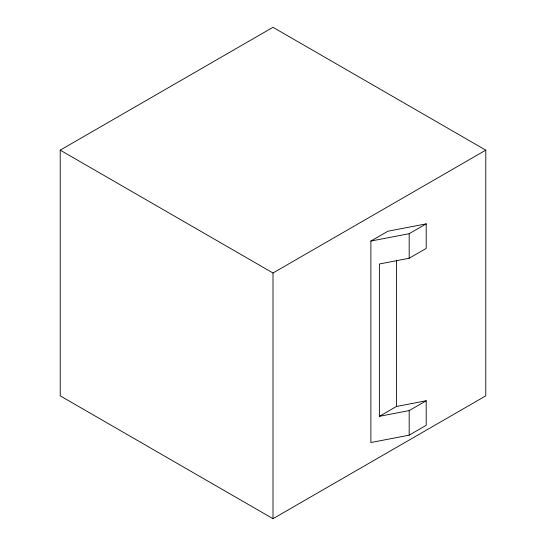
<?xml version="1.0" encoding="UTF-8"?>
<svg xmlns="http://www.w3.org/2000/svg" width="546" height="546" viewBox="0 0 546 546"><rect width="100%" height="100%" fill="white"/><g stroke="black" fill="none" stroke-linecap="round" stroke-linejoin="round"><path stroke-width="0.82" d="M60.217 150.15L273 27.3L485.783 150.15L485.783 395.85L273 518.7L60.217 395.85L60.217 150.15L273 273L485.783 150.15M370.877 241.059L387.906 231.231L426.201 223.86L426.201 248.43L409.179 258.258L379.388 263.991L379.388 416.325L409.179 410.592L426.201 400.764L426.201 425.334L409.179 435.162L370.877 442.533L370.877 241.059L409.179 233.688L426.201 223.86M379.388 416.325L396.416 406.497L426.201 400.764M409.179 233.688L409.179 258.258M409.179 410.592L409.179 435.162M396.416 260.121L396.416 406.497M273 273L273 518.7"/></g></svg>
